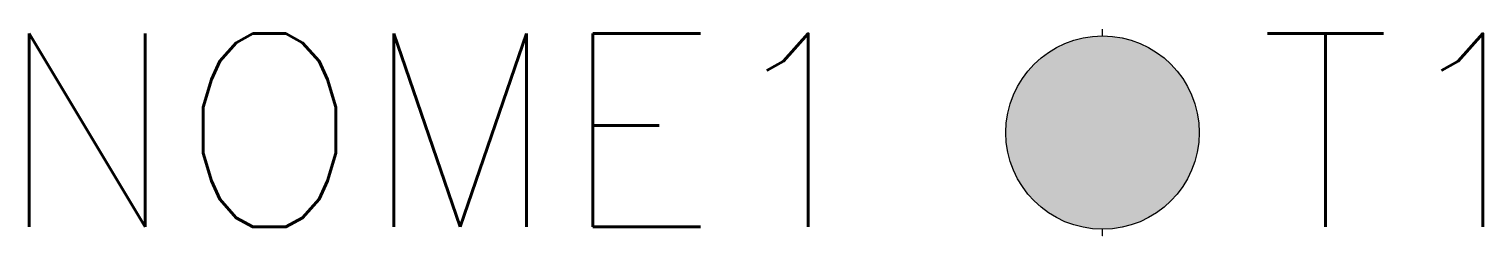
# Model space of a CAD drawing. Extents: x 297.3 to 312.3, y 184.9 to 187.1.
import ezdxf
from ezdxf.enums import TextEntityAlignment as Align

# ---------------------------------------------------------------- set-up
doc = ezdxf.new("R2010")
doc.units = 0
doc.header["$MEASUREMENT"] = 0
doc.layers.get('0').update_dxf_attribs({"linetype": 'CONTINUOUS'})
doc.styles.add('ROMANS', font='romans')

msp = doc.modelspace()

# ---------------------------------------------------------------- hatches: boundary and pattern name
h = msp.add_hatch(color=256)
h.dxf.hatch_style = 1
edge = h.paths.add_edge_path()
edge.add_arc((308.409, 185.994), 1, 0, 360)

# ---------------------------------------------------------------- linework, layer by layer
for p, q in [((308.409, 186.994), (308.409, 187.063)), ((308.409, 184.925), (308.409, 184.994))]:
    msp.add_line(p, q)
msp.add_circle((308.409, 185.994), 1)

# ---------------------------------------------------------------- texts
at = {"lineweight": -3, "style": 'ROMANS'}
msp.add_attdef('NOME1', text='', height=2, dxfattribs=at).set_placement((306.137, 186.018), align=Align.MIDDLE_RIGHT)
at = {"style": 'ROMANS'}
for tag, p in [('T1', (308.409, 187.063)), ('T2', (308.409, 184.925))]:
    msp.add_attdef(tag, p, '', height=0.001, dxfattribs=at)
at = {"lineweight": -3, "style": 'ROMANS'}
msp.add_attdef('T1', text='', height=2, dxfattribs=at).set_placement((310.028, 186.018), align=Align.MIDDLE_LEFT)

doc.saveas('drawing.dxf')
